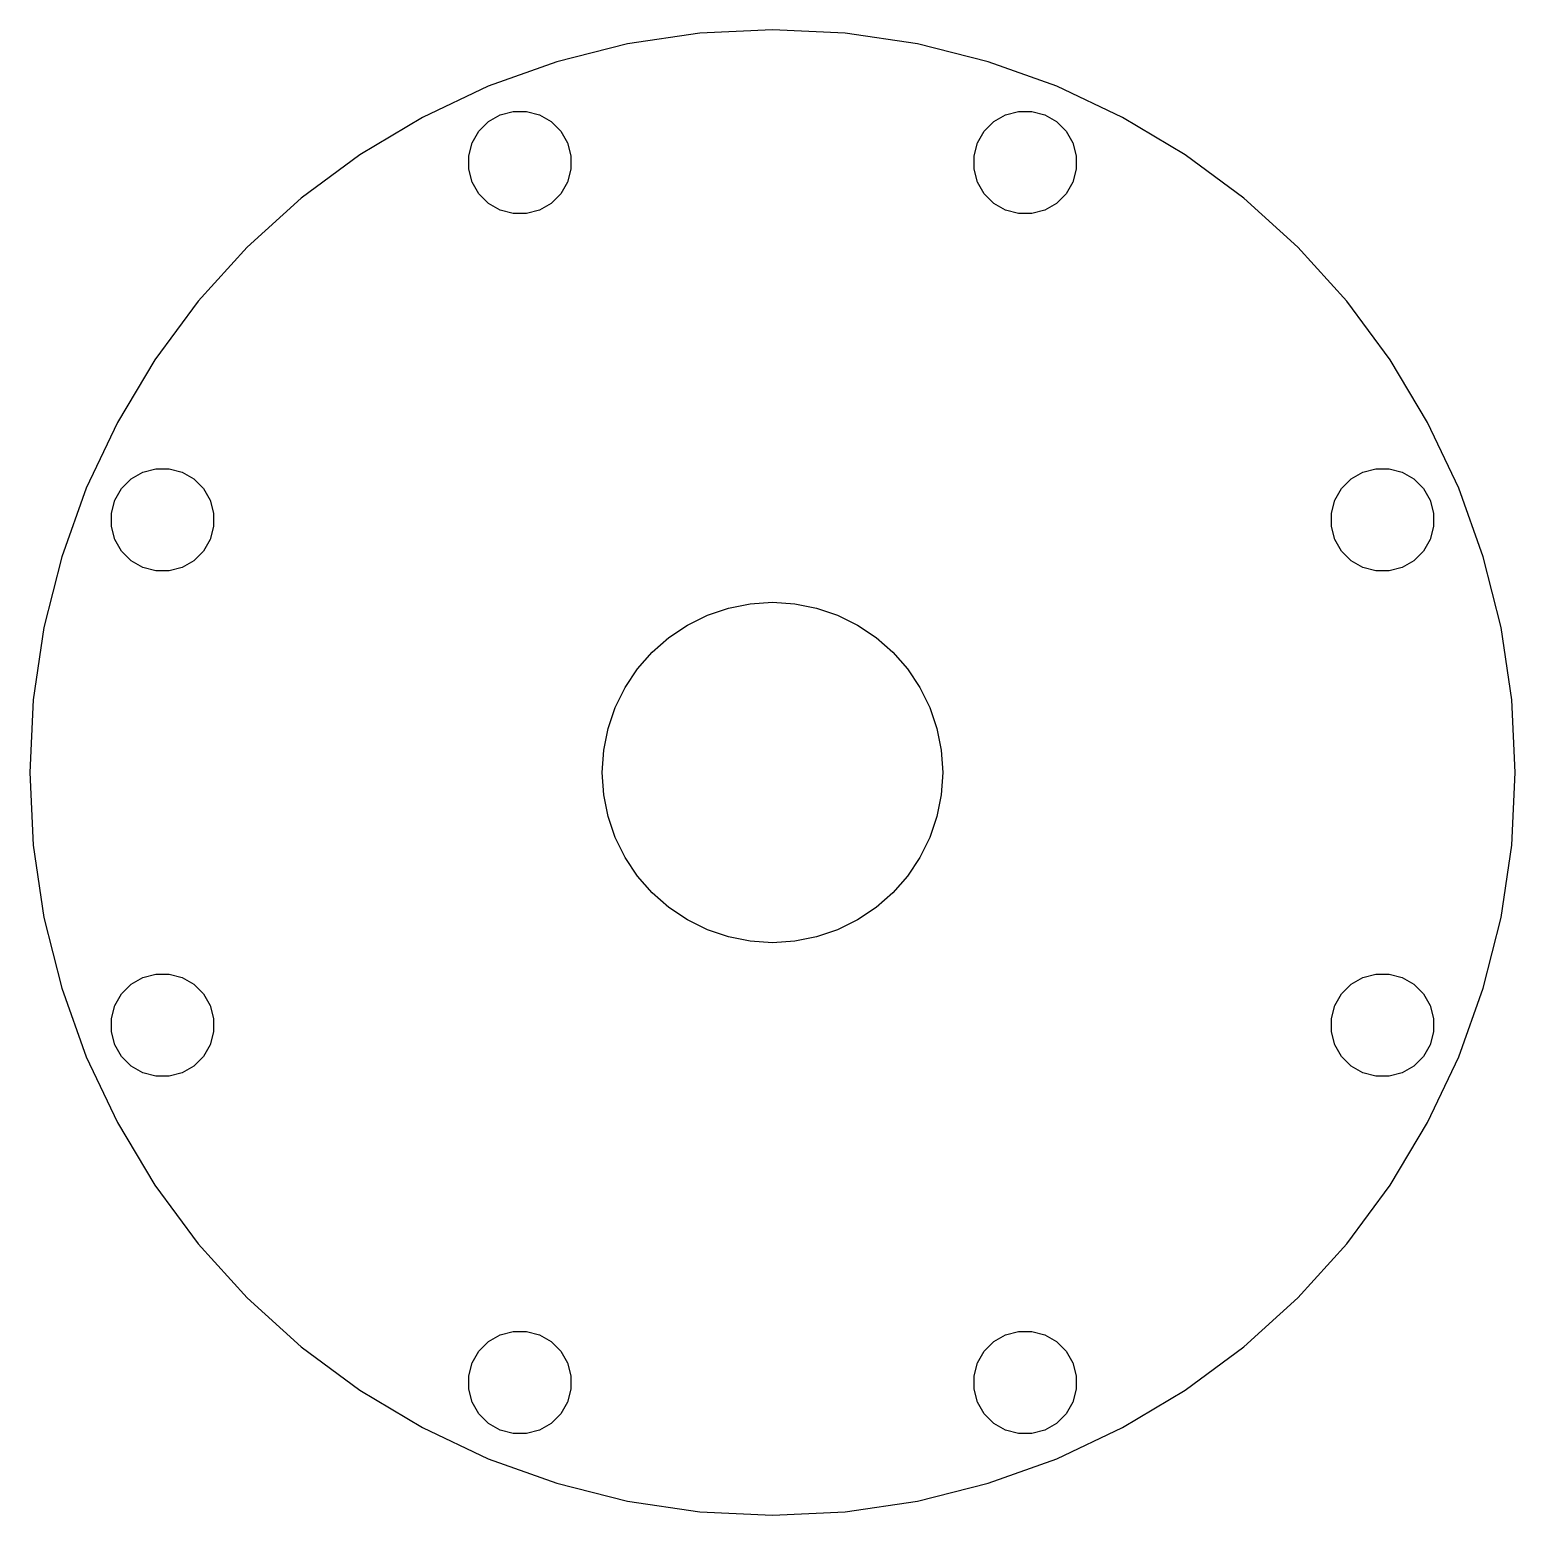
# Model space of a CAD drawing. Header units: millimetres. Extents: x 0 to 229, y 0 to 229.
import ezdxf

# ---------------------------------------------------------------- set-up
doc = ezdxf.new("R2010")
doc.units = ezdxf.units.MM

msp = doc.modelspace()

# ---------------------------------------------------------------- linework, layer by layer
for p, q in [((91.9997, 226.403), (81.119, 223.678)), ((103.095, 228.049), (91.9997, 226.403)), ((114.299, 228.6), (103.095, 228.049)), ((125.502, 228.049), (114.299, 228.6)), ((136.597, 226.404), (125.502, 228.049)), ((147.478, 223.678), (136.597, 226.404)), ((81.119, 223.678), (70.5579, 219.899)), ((158.039, 219.899), (147.478, 223.678)), ((70.5579, 219.899), (60.418, 215.103)), ((168.179, 215.104), (158.039, 219.899)), ((60.418, 215.103), (50.797, 209.336)), ((70.586, 214.463), (72.3805, 215.499)), ((72.3805, 215.499), (74.382, 216.035)), ((74.382, 216.035), (76.4541, 216.035)), ((76.4541, 216.035), (78.4556, 215.499)), ((78.4556, 215.499), (80.2501, 214.463)), ((148.347, 214.463), (150.142, 215.499)), ((150.142, 215.499), (152.143, 216.036)), ((152.143, 216.036), (154.215, 216.036)), ((154.215, 216.036), (156.217, 215.499)), ((156.217, 215.499), (158.011, 214.463)), ((177.8, 209.337), (168.179, 215.104)), ((68.0848, 211.203), (69.1208, 212.997)), ((69.1208, 212.997), (70.586, 214.463)), ((80.2501, 214.463), (81.7153, 212.997)), ((81.7153, 212.997), (82.7514, 211.203)), ((145.846, 211.204), (146.882, 212.998)), ((146.882, 212.998), (148.347, 214.463)), ((158.011, 214.463), (159.477, 212.998)), ((159.477, 212.998), (160.513, 211.204)), ((67.5485, 209.201), (68.0848, 211.203)), ((82.7514, 211.203), (83.2877, 209.202)), ((145.31, 209.202), (145.846, 211.204)), ((160.513, 211.204), (161.049, 209.202)), ((50.797, 209.336), (41.7876, 202.654)), ((67.5485, 207.129), (67.5485, 209.201)), ((83.2877, 209.202), (83.2877, 207.129)), ((145.31, 207.13), (145.31, 209.202)), ((161.049, 209.202), (161.049, 207.13)), ((186.81, 202.655), (177.8, 209.337)), ((68.0848, 205.128), (67.5485, 207.129)), ((83.2877, 207.129), (82.7514, 205.128)), ((145.846, 205.128), (145.31, 207.13)), ((161.049, 207.13), (160.513, 205.129)), ((69.1209, 203.333), (68.0848, 205.128)), ((82.7514, 205.128), (81.7154, 203.333)), ((146.882, 203.334), (145.846, 205.128)), ((160.513, 205.129), (159.477, 203.334)), ((41.7876, 202.654), (33.4765, 195.121)), ((70.5861, 201.868), (69.1209, 203.333)), ((72.3806, 200.832), (70.5861, 201.868)), ((80.2502, 201.868), (78.4557, 200.832)), ((81.7154, 203.333), (80.2502, 201.868)), ((148.347, 201.869), (146.882, 203.334)), ((150.142, 200.833), (148.347, 201.869)), ((158.011, 201.869), (156.217, 200.833)), ((159.477, 203.334), (158.011, 201.869)), ((195.121, 195.123), (186.81, 202.655)), ((74.3821, 200.296), (72.3806, 200.832)), ((76.4542, 200.296), (74.3821, 200.296)), ((78.4557, 200.832), (76.4542, 200.296)), ((152.143, 200.297), (150.142, 200.833)), ((154.215, 200.297), (152.143, 200.297)), ((156.217, 200.833), (154.215, 200.297)), ((33.4765, 195.121), (25.9438, 186.81)), ((202.654, 186.812), (195.121, 195.123)), ((25.9438, 186.81), (19.262, 177.8)), ((209.336, 177.802), (202.654, 186.812)), ((19.262, 177.8), (13.4955, 168.179)), ((215.103, 168.181), (209.336, 177.802)), ((13.4955, 168.179), (8.69976, 158.039)), ((219.899, 158.041), (215.103, 168.181)), ((15.601, 159.477), (17.3955, 160.513)), ((17.3955, 160.513), (19.3969, 161.049)), ((19.3969, 161.049), (21.4691, 161.049)), ((21.4691, 161.049), (23.4706, 160.513)), ((23.4706, 160.513), (25.2651, 159.477)), ((203.333, 159.478), (205.128, 160.514)), ((205.128, 160.514), (207.129, 161.051)), ((207.129, 161.051), (209.201, 161.051)), ((209.201, 161.051), (211.203, 160.514)), ((211.203, 160.514), (212.997, 159.478)), ((8.69976, 158.039), (4.92101, 147.478)), ((13.0998, 156.217), (14.1358, 158.011)), ((14.1358, 158.011), (15.601, 159.477)), ((25.2651, 159.477), (26.7303, 158.011)), ((26.7303, 158.011), (27.7663, 156.217)), ((200.832, 156.219), (201.868, 158.013)), ((201.868, 158.013), (203.333, 159.478)), ((212.997, 159.478), (214.463, 158.013)), ((214.463, 158.013), (215.499, 156.219)), ((223.678, 147.48), (219.899, 158.041)), ((12.5635, 154.215), (13.0998, 156.217)), ((27.7663, 156.217), (28.3027, 154.215)), ((200.296, 154.217), (200.832, 156.219)), ((215.499, 156.219), (216.035, 154.217)), ((12.5635, 152.143), (12.5635, 154.215)), ((28.3027, 154.215), (28.3027, 152.143)), ((200.296, 152.145), (200.296, 154.217)), ((216.035, 154.217), (216.035, 152.145)), ((13.0998, 150.142), (12.5635, 152.143)), ((28.3027, 152.143), (27.7664, 150.142)), ((200.832, 150.143), (200.296, 152.145)), ((216.035, 152.145), (215.499, 150.144)), ((14.1359, 148.347), (13.0998, 150.142)), ((27.7664, 150.142), (26.7304, 148.347)), ((201.868, 148.349), (200.832, 150.143)), ((215.499, 150.144), (214.463, 148.349)), ((4.92101, 147.478), (2.19563, 136.597)), ((15.6011, 146.882), (14.1359, 148.347)), ((17.3956, 145.846), (15.6011, 146.882)), ((25.2652, 146.882), (23.4707, 145.846)), ((26.7304, 148.347), (25.2652, 146.882)), ((203.333, 146.884), (201.868, 148.349)), ((205.128, 145.848), (203.333, 146.884)), ((212.997, 146.884), (211.203, 145.848)), ((214.463, 148.349), (212.997, 146.884)), ((226.403, 136.599), (223.678, 147.48)), ((19.3971, 145.31), (17.3956, 145.846)), ((21.4692, 145.31), (19.3971, 145.31)), ((23.4707, 145.846), (21.4692, 145.31)), ((207.129, 145.312), (205.128, 145.848)), ((209.202, 145.312), (207.129, 145.312)), ((211.203, 145.848), (209.202, 145.312)), ((104.275, 138.499), (107.52, 139.601)), ((107.52, 139.601), (110.88, 140.269)), ((110.88, 140.269), (114.299, 140.493)), ((114.299, 140.493), (117.718, 140.269)), ((117.718, 140.269), (121.079, 139.601)), ((121.079, 139.601), (124.323, 138.5)), ((101.203, 136.984), (104.275, 138.499)), ((124.323, 138.5), (127.396, 136.984)), ((2.19563, 136.597), (0.54988, 125.502)), ((95.7776, 132.821), (98.3537, 135.08)), ((98.3537, 135.08), (101.203, 136.984)), ((127.396, 136.984), (130.245, 135.081)), ((130.245, 135.081), (132.821, 132.822)), ((228.049, 125.504), (226.403, 136.599)), ((93.5185, 130.245), (95.7776, 132.821)), ((132.821, 132.822), (135.08, 130.246)), ((91.615, 127.396), (93.5185, 130.245)), ((135.08, 130.246), (136.984, 127.397)), ((90.0996, 124.323), (91.615, 127.396)), ((136.984, 127.397), (138.499, 124.324)), ((0.54988, 125.502), (-0.0004, 114.299)), ((88.9983, 121.079), (90.0996, 124.323)), ((138.499, 124.324), (139.601, 121.079)), ((228.6, 114.301), (228.049, 125.504)), ((88.3299, 117.718), (88.9983, 121.079)), ((139.601, 121.079), (140.269, 117.719)), ((88.1058, 114.299), (88.3299, 117.718)), ((140.269, 117.719), (140.493, 114.3)), ((228.049, 103.097), (228.6, 114.301)), ((-0.0004, 114.299), (0.55009, 103.095)), ((88.33, 110.88), (88.1058, 114.299)), ((140.493, 114.3), (140.269, 110.881)), ((88.9984, 107.52), (88.33, 110.88)), ((140.269, 110.881), (139.601, 107.52)), ((90.0998, 104.275), (88.9984, 107.52)), ((139.601, 107.52), (138.5, 104.276)), ((0.55009, 103.095), (2.19605, 91.9997)), ((91.6153, 101.203), (90.0998, 104.275)), ((138.5, 104.276), (136.984, 101.203)), ((226.404, 92.0018), (228.049, 103.097)), ((93.5188, 98.3537), (91.6153, 101.203)), ((136.984, 101.203), (135.081, 98.354)), ((95.778, 95.7776), (93.5188, 98.3537)), ((135.081, 98.354), (132.822, 95.778)), ((98.354, 93.5185), (95.778, 95.7776)), ((132.822, 95.778), (130.246, 93.5188)), ((2.19605, 91.9997), (4.92163, 81.119)), ((101.203, 91.615), (98.354, 93.5185)), ((104.276, 90.0996), (101.203, 91.615)), ((127.397, 91.6153), (124.324, 90.0998)), ((130.246, 93.5188), (127.397, 91.6153)), ((223.678, 81.1211), (226.404, 92.0018)), ((107.52, 88.9983), (104.276, 90.0996)), ((124.324, 90.0998), (121.079, 88.9984)), ((110.881, 88.3299), (107.52, 88.9983)), ((114.3, 88.1058), (110.881, 88.3299)), ((117.719, 88.33), (114.3, 88.1058)), ((121.079, 88.9984), (117.719, 88.33)), ((15.6017, 81.7153), (17.3962, 82.7514)), ((17.3962, 82.7514), (19.3977, 83.2877)), ((19.3977, 83.2877), (21.4698, 83.2877)), ((21.4698, 83.2877), (23.4713, 82.7514)), ((23.4713, 82.7514), (25.2658, 81.7154)), ((203.334, 81.717), (205.128, 82.7531)), ((205.128, 82.7531), (207.13, 83.2894)), ((207.13, 83.2894), (209.202, 83.2894)), ((209.202, 83.2894), (211.204, 82.7532)), ((211.204, 82.7532), (212.998, 81.7171)), ((4.92163, 81.119), (8.70057, 70.5579)), ((13.1005, 78.4556), (14.1365, 80.2501)), ((14.1365, 80.2501), (15.6017, 81.7153)), ((25.2658, 81.7154), (26.731, 80.2502)), ((26.731, 80.2502), (27.7671, 78.4557)), ((200.833, 78.4573), (201.869, 80.2518)), ((201.869, 80.2518), (203.334, 81.717)), ((212.998, 81.7171), (214.463, 80.2519)), ((214.463, 80.2519), (215.499, 78.4575)), ((219.899, 70.5599), (223.678, 81.1211)), ((12.5642, 76.4541), (13.1005, 78.4556)), ((27.7671, 78.4557), (28.3034, 76.4542)), ((200.297, 76.4558), (200.833, 78.4573)), ((215.499, 78.4575), (216.036, 76.456)), ((12.5642, 74.382), (12.5642, 76.4541)), ((28.3034, 76.4542), (28.3034, 74.3821)), ((200.297, 74.3837), (200.297, 76.4558)), ((216.036, 76.456), (216.036, 74.3839)), ((13.1005, 72.3805), (12.5642, 74.382)), ((28.3034, 74.3821), (27.7671, 72.3806)), ((200.833, 72.3822), (200.297, 74.3837)), ((216.036, 74.3839), (215.499, 72.3824)), ((14.1366, 70.586), (13.1005, 72.3805)), ((27.7671, 72.3806), (26.7311, 70.5861)), ((201.869, 70.5877), (200.833, 72.3822)), ((215.499, 72.3824), (214.463, 70.5878)), ((8.70057, 70.5579), (13.4965, 60.418)), ((15.6018, 69.1208), (14.1366, 70.586)), ((17.3963, 68.0848), (15.6018, 69.1208)), ((25.2659, 69.1209), (23.4714, 68.0848)), ((26.7311, 70.5861), (25.2659, 69.1209)), ((203.334, 69.1225), (201.869, 70.5877)), ((205.129, 68.0865), (203.334, 69.1225)), ((212.998, 69.1226), (211.204, 68.0866)), ((214.463, 70.5878), (212.998, 69.1226)), ((215.104, 60.4199), (219.899, 70.5599)), ((19.3978, 67.5485), (17.3963, 68.0848)), ((21.4699, 67.5485), (19.3978, 67.5485)), ((23.4714, 68.0848), (21.4699, 67.5485)), ((207.13, 67.5502), (205.129, 68.0865)), ((209.202, 67.5503), (207.13, 67.5502)), ((211.204, 68.0866), (209.202, 67.5503)), ((13.4965, 60.418), (19.2632, 50.797)), ((209.337, 50.7988), (215.104, 60.4199)), ((19.2632, 50.797), (25.9452, 41.7876)), ((202.655, 41.7893), (209.337, 50.7988)), ((25.9452, 41.7876), (33.478, 33.4765)), ((195.123, 33.478), (202.655, 41.7893)), ((33.478, 33.4765), (41.7893, 25.9438)), ((186.812, 25.9452), (195.123, 33.478)), ((70.5877, 26.7303), (72.3822, 27.7663)), ((72.3822, 27.7663), (74.3837, 28.3027)), ((74.3837, 28.3027), (76.4558, 28.3027)), ((76.4558, 28.3027), (78.4573, 27.7664)), ((78.4573, 27.7664), (80.2518, 26.7304)), ((148.349, 26.731), (150.143, 27.7671)), ((150.143, 27.7671), (152.145, 28.3034)), ((152.145, 28.3034), (154.217, 28.3034)), ((154.217, 28.3034), (156.219, 27.7671)), ((156.219, 27.7671), (158.013, 26.7311)), ((41.7893, 25.9438), (50.7988, 19.262)), ((68.0865, 23.4706), (69.1225, 25.2651)), ((69.1225, 25.2651), (70.5877, 26.7303)), ((80.2518, 26.7304), (81.717, 25.2652)), ((81.717, 25.2652), (82.7531, 23.4707)), ((145.848, 23.4713), (146.884, 25.2658)), ((146.884, 25.2658), (148.349, 26.731)), ((158.013, 26.7311), (159.478, 25.2659)), ((159.478, 25.2659), (160.514, 23.4714)), ((177.802, 19.2632), (186.812, 25.9452)), ((67.5502, 21.4691), (68.0865, 23.4706)), ((82.7531, 23.4707), (83.2894, 21.4692)), ((145.312, 21.4698), (145.848, 23.4713)), ((160.514, 23.4714), (161.051, 21.4699)), ((67.5503, 19.3969), (67.5502, 21.4691)), ((83.2894, 21.4692), (83.2894, 19.3971)), ((145.312, 19.3977), (145.312, 21.4698)), ((161.051, 21.4699), (161.051, 19.3978)), ((50.7988, 19.262), (60.4199, 13.4955)), ((68.0866, 17.3955), (67.5503, 19.3969)), ((83.2894, 19.3971), (82.7532, 17.3956)), ((145.848, 17.3962), (145.312, 19.3977)), ((161.051, 19.3978), (160.514, 17.3963)), ((168.181, 13.4965), (177.802, 19.2632)), ((69.1226, 15.601), (68.0866, 17.3955)), ((82.7532, 17.3956), (81.7171, 15.6011)), ((146.884, 15.6017), (145.848, 17.3962)), ((160.514, 17.3963), (159.478, 15.6018)), ((70.5878, 14.1358), (69.1226, 15.601)), ((72.3824, 13.0998), (70.5878, 14.1358)), ((80.2519, 14.1359), (78.4575, 13.0998)), ((81.7171, 15.6011), (80.2519, 14.1359)), ((148.349, 14.1365), (146.884, 15.6017)), ((150.144, 13.1005), (148.349, 14.1365)), ((158.013, 14.1366), (156.219, 13.1005)), ((159.478, 15.6018), (158.013, 14.1366)), ((60.4199, 13.4955), (70.5599, 8.69976)), ((74.3839, 12.5635), (72.3824, 13.0998)), ((76.456, 12.5635), (74.3839, 12.5635)), ((78.4575, 13.0998), (76.456, 12.5635)), ((152.145, 12.5642), (150.144, 13.1005)), ((154.217, 12.5642), (152.145, 12.5642)), ((156.219, 13.1005), (154.217, 12.5642)), ((158.041, 8.70057), (168.181, 13.4965)), ((70.5599, 8.69976), (81.1211, 4.92101)), ((147.48, 4.92163), (158.041, 8.70057)), ((81.1211, 4.92101), (92.0018, 2.19563)), ((136.599, 2.19605), (147.48, 4.92163)), ((92.0018, 2.19563), (103.097, 0.54988)), ((103.097, 0.54988), (114.301, -0.0004)), ((114.301, -0.0004), (125.504, 0.55009)), ((125.504, 0.55009), (136.599, 2.19605))]:
    msp.add_line(p, q)

doc.saveas('drawing.dxf')
